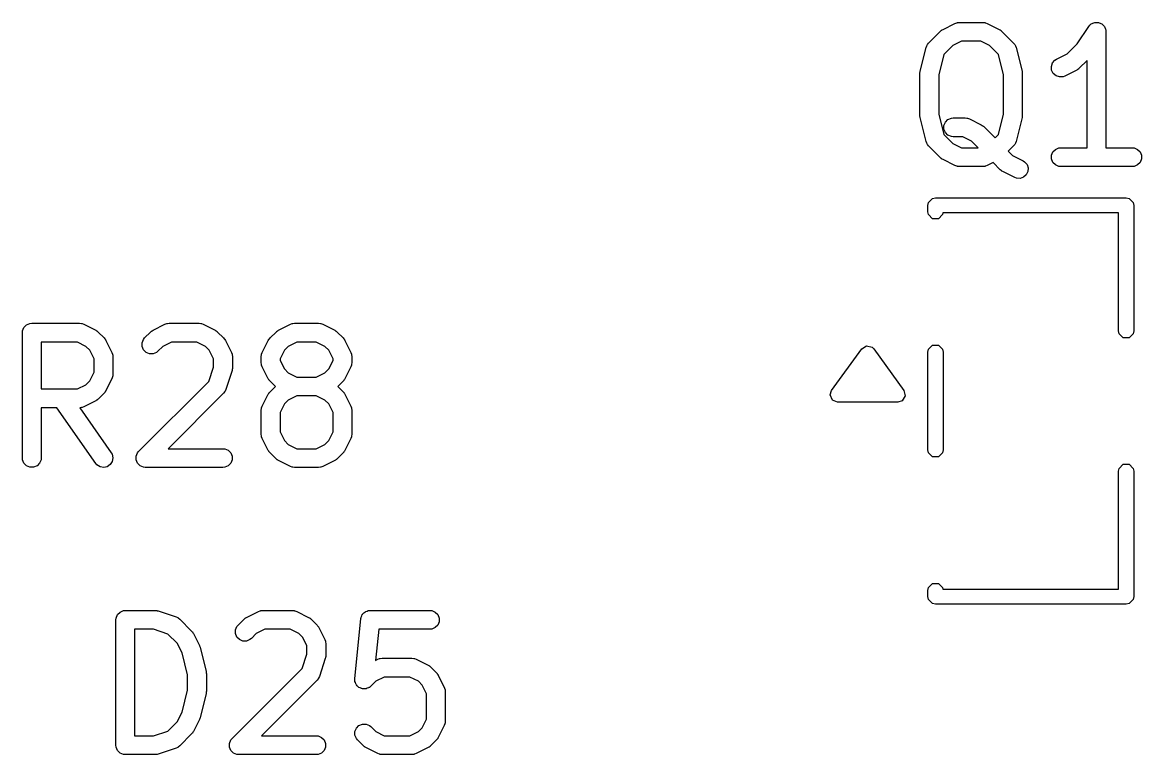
# Model space of a CAD drawing. Header units: millimetres. Extents: x 4 to 152, y 19 to 149.
# Drawn here: x 8.46 to 17.38, y 82.68 to 88.52 of the extents above; entities that cross this region are included whole.
import ezdxf

# ---------------------------------------------------------------- set-up
doc = ezdxf.new("R2010")
doc.units = ezdxf.units.MM
doc.layers.add('F.Silkscreen', color=41, linetype='CONTINUOUS', true_color=0xf2eda1)

msp = doc.modelspace()

# ---------------------------------------------------------------- linework, layer by layer
at = {"layer": 'F.Silkscreen', "linetype": 'CONTINUOUS'}
for p, q in [((15.799792, 88.464644), (15.89503, 88.512263)), ((15.89503, 88.512263), (15.908761, 88.517518)), ((15.908761, 88.517518), (15.91145, 88.51771)), ((15.91145, 88.51771), (15.913939, 88.51874)), ((15.913939, 88.51874), (15.928571, 88.520181)), ((15.928571, 88.520181), (16.119047, 88.520181)), ((16.119047, 88.520181), (16.133679, 88.51874)), ((16.133679, 88.51874), (16.136168, 88.517709)), ((16.136168, 88.517709), (16.138856, 88.517518)), ((16.138856, 88.517518), (16.152588, 88.512263)), ((16.152588, 88.512263), (16.247826, 88.464644)), ((16.982141, 88.507541), (16.98893, 88.510354)), ((16.98893, 88.510354), (16.995036, 88.514442)), ((16.995036, 88.514442), (17.002316, 88.515899)), ((17.002316, 88.515899), (17.009177, 88.51874)), ((17.009177, 88.51874), (17.016525, 88.51874)), ((17.016525, 88.51874), (17.02373, 88.520181)), ((17.02373, 88.520181), (17.031014, 88.51874)), ((17.031014, 88.51874), (17.038441, 88.51874)), ((17.038441, 88.51874), (17.045229, 88.515928)), ((17.045229, 88.515928), (17.052438, 88.514502)), ((17.052438, 88.514502), (17.058617, 88.510383)), ((17.058617, 88.510383), (17.065477, 88.507541)), ((15.685062, 88.355357), (15.7803, 88.450595)), ((15.7803, 88.450595), (15.78605, 88.455316)), ((15.78605, 88.455316), (15.787349, 88.456812)), ((15.787349, 88.456812), (15.789603, 88.458232)), ((15.789603, 88.458232), (15.791665, 88.459923)), ((15.791665, 88.459923), (15.793497, 88.460682)), ((15.793497, 88.460682), (15.799792, 88.464644)), ((16.247826, 88.464644), (16.254125, 88.46068)), ((16.254125, 88.46068), (16.255953, 88.459922)), ((16.255953, 88.459922), (16.258009, 88.458234)), ((16.258009, 88.458234), (16.260269, 88.456812)), ((16.260269, 88.456812), (16.261568, 88.455314)), ((16.261568, 88.455314), (16.267318, 88.450595)), ((16.267318, 88.450595), (16.362556, 88.355357)), ((16.870285, 88.350104), (16.961405, 88.486784)), ((16.961405, 88.486784), (16.961439, 88.486827)), ((16.961439, 88.486827), (16.961449, 88.486849)), ((16.961449, 88.486849), (16.9615, 88.486901)), ((16.9615, 88.486901), (16.970721, 88.498159)), ((16.970721, 88.498159), (16.97689, 88.502291)), ((16.97689, 88.502291), (16.982141, 88.507541)), ((17.065477, 88.507541), (17.07067, 88.502348)), ((17.07067, 88.502348), (17.076787, 88.49827)), ((17.076787, 88.49827), (17.08092, 88.492098)), ((17.08092, 88.492098), (17.086169, 88.486849)), ((17.086169, 88.486849), (17.08898, 88.480062)), ((17.08898, 88.480062), (17.09307, 88.473955)), ((17.09307, 88.473955), (17.094526, 88.466674)), ((17.094526, 88.466674), (17.097368, 88.459813)), ((17.097368, 88.459813), (17.098793, 88.445337)), ((17.098793, 88.445337), (17.098809, 88.44526)), ((17.098809, 88.44526), (17.098803, 88.445234)), ((17.098803, 88.445234), (17.098809, 88.445181)), ((17.098809, 88.445181), (17.098809, 87.520181)), ((15.665334, 88.320514), (15.670281, 88.33436)), ((15.670281, 88.33436), (15.673601, 88.338842)), ((15.673601, 88.338842), (15.675735, 88.343992)), ((15.675735, 88.343992), (15.685062, 88.355357)), ((15.87776, 88.335923), (15.805817, 88.263981)), ((15.946276, 88.370181), (15.87776, 88.335923)), ((16.101342, 88.370181), (15.946276, 88.370181)), ((16.169858, 88.335923), (16.101342, 88.370181)), ((16.2418, 88.263981), (16.169858, 88.335923)), ((16.362556, 88.355357), (16.371884, 88.343992)), ((16.371884, 88.343992), (16.374018, 88.338839)), ((16.374018, 88.338839), (16.377337, 88.33436)), ((16.377337, 88.33436), (16.382284, 88.320514)), ((16.788906, 88.268725), (16.870285, 88.350104)), ((15.617715, 88.130038), (15.665334, 88.320514)), ((15.805817, 88.263981), (15.765476, 88.102614)), ((16.282142, 88.102614), (16.2418, 88.263981)), ((16.382284, 88.320514), (16.429903, 88.130038)), ((16.704554, 88.226549), (16.788906, 88.268725)), ((16.663684, 88.168848), (16.672938, 88.196609)), ((16.665758, 88.139658), (16.663684, 88.168848)), ((16.672938, 88.196609), (16.692111, 88.218717)), ((16.692111, 88.218717), (16.704554, 88.226549)), ((16.886366, 88.154053), (16.880616, 88.149335)), ((16.948809, 88.216496), (16.886366, 88.154053)), ((16.948809, 87.520181), (16.948809, 88.216496)), ((15.615476, 88.111848), (15.615727, 88.114402)), ((15.615476, 87.778515), (15.615476, 88.111848)), ((15.615565, 88.115494), (15.616374, 88.120968)), ((15.615727, 88.114402), (15.615565, 88.115494)), ((15.616374, 88.120968), (15.616917, 88.12648)), ((15.616917, 88.12648), (15.617339, 88.127502)), ((15.617339, 88.127502), (15.617715, 88.130038)), ((15.765476, 88.102614), (15.765476, 87.787749)), ((16.282142, 87.787749), (16.282142, 88.102614)), ((16.429903, 88.130038), (16.430278, 88.127502)), ((16.430278, 88.127502), (16.430701, 88.12648)), ((16.430701, 88.12648), (16.431243, 88.120968)), ((16.431243, 88.120968), (16.432053, 88.115494)), ((16.432053, 88.115494), (16.43189, 88.114402)), ((16.43189, 88.114402), (16.432142, 88.111848)), ((16.432142, 88.111848), (16.432142, 87.778515)), ((16.678845, 88.113483), (16.665758, 88.139658)), ((16.700953, 88.09431), (16.678845, 88.113483)), ((16.728714, 88.085056), (16.700953, 88.09431)), ((16.757904, 88.08713), (16.728714, 88.085056)), ((16.771636, 88.092385), (16.757904, 88.08713)), ((16.866874, 88.140004), (16.771636, 88.092385)), ((16.873173, 88.143969), (16.866874, 88.140004)), ((16.875001, 88.144726), (16.873173, 88.143969)), ((16.877057, 88.146415), (16.875001, 88.144726)), ((16.879317, 88.147836), (16.877057, 88.146415)), ((16.880616, 88.149335), (16.879317, 88.147836)), ((15.615727, 87.775962), (15.615476, 87.778515)), ((15.615565, 87.774869), (15.615727, 87.775962)), ((15.616374, 87.769396), (15.615565, 87.774869)), ((15.616917, 87.763883), (15.616374, 87.769396)), ((15.617339, 87.762862), (15.616917, 87.763883)), ((15.617715, 87.760325), (15.617339, 87.762862)), ((15.665334, 87.569849), (15.617715, 87.760325)), ((15.765476, 87.787749), (15.805817, 87.626383)), ((15.807393, 87.697909), (15.818592, 87.724945)), ((15.818592, 87.724945), (15.839284, 87.745637)), ((15.839284, 87.745637), (15.86632, 87.756836)), ((15.86632, 87.756836), (15.880952, 87.758277)), ((15.880952, 87.758277), (15.97619, 87.758277)), ((15.97619, 87.758277), (15.990822, 87.756836)), ((15.990822, 87.756836), (15.993311, 87.755805)), ((15.993311, 87.755805), (15.995999, 87.755614)), ((15.995999, 87.755614), (16.009731, 87.750359)), ((16.009731, 87.750359), (16.104969, 87.70274)), ((16.2418, 87.626383), (16.282142, 87.787749)), ((16.429903, 87.760325), (16.382284, 87.569849)), ((16.430278, 87.762862), (16.429903, 87.760325)), ((16.430701, 87.763883), (16.430278, 87.762862)), ((16.431243, 87.769396), (16.430701, 87.763883)), ((16.432053, 87.774869), (16.431243, 87.769396)), ((16.432142, 87.778515), (16.43189, 87.775962)), ((16.43189, 87.775962), (16.432053, 87.774869)), ((15.805817, 87.626383), (15.87776, 87.554439)), ((15.807393, 87.668645), (15.807393, 87.697909)), ((15.818592, 87.641609), (15.807393, 87.668645)), ((15.839284, 87.620917), (15.818592, 87.641609)), ((15.86632, 87.609718), (15.839284, 87.620917)), ((16.104969, 87.70274), (16.111268, 87.698776)), ((16.111268, 87.698776), (16.113096, 87.698018)), ((16.113096, 87.698018), (16.115152, 87.69633)), ((16.115152, 87.69633), (16.117412, 87.694908)), ((16.117412, 87.694908), (16.118711, 87.69341)), ((16.118711, 87.69341), (16.124461, 87.688691)), ((16.124461, 87.688691), (16.214284, 87.598867)), ((16.214284, 87.598867), (16.2418, 87.626383)), ((15.670281, 87.556003), (15.665334, 87.569849)), ((15.6736, 87.551524), (15.670281, 87.556003)), ((15.675734, 87.546372), (15.6736, 87.551524)), ((15.685062, 87.535006), (15.675734, 87.546372)), ((15.7803, 87.439767), (15.685062, 87.535006)), ((15.880952, 87.608277), (15.86632, 87.609718)), ((15.87776, 87.554439), (15.946276, 87.520181)), ((15.958485, 87.608277), (15.880952, 87.608277)), ((16.027, 87.57402), (15.958485, 87.608277)), ((16.080839, 87.520181), (16.027, 87.57402)), ((16.362557, 87.535007), (16.32035, 87.492801)), ((16.371884, 87.546372), (16.362557, 87.535007)), ((16.374017, 87.551524), (16.371884, 87.546372)), ((16.377337, 87.556003), (16.374017, 87.551524)), ((16.382284, 87.569849), (16.377337, 87.556003)), ((15.78605, 87.435047), (15.7803, 87.439767)), ((15.946276, 87.520181), (16.080839, 87.520181)), ((16.32035, 87.492801), (16.35395, 87.459201)), ((16.35395, 87.459201), (16.438302, 87.417025)), ((16.664536, 87.459813), (16.675735, 87.486849)), ((16.664536, 87.430549), (16.664536, 87.459813)), ((16.675735, 87.486849), (16.696427, 87.507541)), ((16.696427, 87.507541), (16.723463, 87.51874)), ((16.723463, 87.51874), (16.738095, 87.520181)), ((16.738095, 87.520181), (16.948809, 87.520181)), ((17.098809, 87.520181), (17.309523, 87.520181)), ((17.309523, 87.520181), (17.324155, 87.51874)), ((17.324155, 87.51874), (17.351191, 87.507541)), ((17.351191, 87.507541), (17.371883, 87.486849)), ((17.371883, 87.486849), (17.383082, 87.459813)), ((17.383082, 87.459813), (17.383082, 87.430549)), ((15.787349, 87.43355), (15.78605, 87.435047)), ((15.789603, 87.432131), (15.787349, 87.43355)), ((15.791665, 87.430439), (15.789603, 87.432131)), ((15.793497, 87.429681), (15.791665, 87.430439)), ((15.799792, 87.425718), (15.793497, 87.429681)), ((15.89503, 87.378099), (15.799792, 87.425718)), ((15.908761, 87.372844), (15.89503, 87.378099)), ((15.91145, 87.372653), (15.908761, 87.372844)), ((15.913939, 87.371622), (15.91145, 87.372653)), ((15.928571, 87.370181), (15.913939, 87.371622)), ((16.119047, 87.370181), (15.928571, 87.370181)), ((16.133679, 87.371622), (16.119047, 87.370181)), ((16.136168, 87.372654), (16.133679, 87.371622)), ((16.138856, 87.372844), (16.136168, 87.372654)), ((16.152588, 87.378099), (16.138856, 87.372844)), ((16.199476, 87.401543), (16.152588, 87.378099)), ((16.25649, 87.344529), (16.199476, 87.401543)), ((16.438302, 87.417025), (16.450745, 87.409193)), ((16.450745, 87.409193), (16.469918, 87.387085)), ((16.469918, 87.387085), (16.479172, 87.359324)), ((16.479172, 87.359324), (16.477098, 87.330134)), ((16.675735, 87.403513), (16.664536, 87.430549)), ((16.696427, 87.382821), (16.675735, 87.403513)), ((16.723463, 87.371622), (16.696427, 87.382821)), ((16.738095, 87.370181), (16.723463, 87.371622)), ((17.309523, 87.370181), (16.738095, 87.370181)), ((17.324155, 87.371622), (17.309523, 87.370181)), ((17.351191, 87.382821), (17.324155, 87.371622)), ((17.371883, 87.403513), (17.351191, 87.382821)), ((17.383082, 87.430549), (17.371883, 87.403513)), ((16.26224, 87.339809), (16.25649, 87.344529)), ((16.263539, 87.338312), (16.26224, 87.339809)), ((16.265793, 87.336893), (16.263539, 87.338312)), ((16.267855, 87.335201), (16.265793, 87.336893)), ((16.269687, 87.334443), (16.267855, 87.335201)), ((16.275982, 87.33048), (16.269687, 87.334443)), ((16.37122, 87.282861), (16.275982, 87.33048)), ((16.384951, 87.277606), (16.37122, 87.282861)), ((16.414141, 87.275532), (16.384951, 87.277606)), ((16.441903, 87.284786), (16.414141, 87.275532)), ((16.46401, 87.303959), (16.441903, 87.284786)), ((16.477098, 87.330134), (16.46401, 87.303959)), ((15.68, 87.06), (15.684567, 87.082961)), ((15.684567, 87.082961), (15.717039, 87.115433)), ((15.717039, 87.115433), (15.74, 87.12)), ((15.74, 87.12), (17.26, 87.12)), ((17.26, 87.12), (17.282961, 87.115433)), ((17.282961, 87.115433), (17.315433, 87.082961)), ((17.315433, 87.082961), (17.32, 87.06)), ((15.68, 87.01), (15.68, 87.06)), ((15.684567, 86.987039), (15.68, 87.01)), ((15.798011, 87), (15.795433, 86.987039)), ((17.2, 87), (15.798011, 87)), ((17.2, 86.06), (17.2, 87)), ((17.32, 87.06), (17.32, 86.06)), ((15.717039, 86.954567), (15.684567, 86.987039)), ((15.762961, 86.954567), (15.717039, 86.954567)), ((15.795433, 86.987039), (15.762961, 86.954567)), ((8.473354, 86.086849), (8.494046, 86.107541)), ((8.494046, 86.107541), (8.521082, 86.11874)), ((8.521082, 86.11874), (8.535714, 86.120181)), ((8.535714, 86.120181), (8.916666, 86.120181)), ((8.916666, 86.120181), (8.931298, 86.11874)), ((8.931298, 86.11874), (8.933787, 86.117709)), ((8.933787, 86.117709), (8.936475, 86.117518)), ((8.936475, 86.117518), (8.950207, 86.112263)), ((8.950207, 86.112263), (9.045445, 86.064644)), ((9.502173, 86.064644), (9.597411, 86.112263)), ((9.597411, 86.112263), (9.611142, 86.117518)), ((9.611142, 86.117518), (9.613831, 86.11771)), ((9.613831, 86.11771), (9.61632, 86.11874)), ((9.61632, 86.11874), (9.630952, 86.120181)), ((9.630952, 86.120181), (9.869047, 86.120181)), ((9.869047, 86.120181), (9.883679, 86.11874)), ((9.883679, 86.11874), (9.886168, 86.117709)), ((9.886168, 86.117709), (9.888856, 86.117518)), ((9.888856, 86.117518), (9.902588, 86.112263)), ((9.902588, 86.112263), (9.997826, 86.064644)), ((10.502173, 86.064644), (10.597411, 86.112263)), ((10.597411, 86.112263), (10.611142, 86.117518)), ((10.611142, 86.117518), (10.613831, 86.11771)), ((10.613831, 86.11771), (10.61632, 86.11874)), ((10.61632, 86.11874), (10.630952, 86.120181)), ((10.630952, 86.120181), (10.821428, 86.120181)), ((10.821428, 86.120181), (10.83606, 86.11874)), ((10.83606, 86.11874), (10.838549, 86.117709)), ((10.838549, 86.117709), (10.841237, 86.117518)), ((10.841237, 86.117518), (10.854969, 86.112263)), ((10.854969, 86.112263), (10.950207, 86.064644)), ((8.460714, 86.045181), (8.462155, 86.059813)), ((8.460714, 85.045181), (8.460714, 86.045181)), ((8.462155, 86.059813), (8.473354, 86.086849)), ((9.045445, 86.064644), (9.051744, 86.06068)), ((9.051744, 86.06068), (9.053572, 86.059922)), ((9.053572, 86.059922), (9.055628, 86.058234)), ((9.055628, 86.058234), (9.057888, 86.056812)), ((9.057888, 86.056812), (9.059187, 86.055314)), ((9.059187, 86.055314), (9.064937, 86.050595)), ((9.064937, 86.050595), (9.112556, 86.002976)), ((9.435062, 86.002976), (9.482681, 86.050595)), ((9.482681, 86.050595), (9.48843, 86.055314)), ((9.48843, 86.055314), (9.48973, 86.056812)), ((9.48973, 86.056812), (9.491989, 86.058234)), ((9.491989, 86.058234), (9.494046, 86.059922)), ((9.494046, 86.059922), (9.495873, 86.06068)), ((9.495873, 86.06068), (9.502173, 86.064644)), ((9.997826, 86.064644), (10.004125, 86.06068)), ((10.004125, 86.06068), (10.005953, 86.059922)), ((10.005953, 86.059922), (10.008009, 86.058234)), ((10.008009, 86.058234), (10.010269, 86.056812)), ((10.010269, 86.056812), (10.011568, 86.055314)), ((10.011568, 86.055314), (10.017318, 86.050595)), ((10.017318, 86.050595), (10.064937, 86.002976)), ((10.435062, 86.002976), (10.482681, 86.050595)), ((10.482681, 86.050595), (10.48843, 86.055314)), ((10.48843, 86.055314), (10.48973, 86.056812)), ((10.48973, 86.056812), (10.491989, 86.058234)), ((10.491989, 86.058234), (10.494046, 86.059922)), ((10.494046, 86.059922), (10.495873, 86.06068)), ((10.495873, 86.06068), (10.502173, 86.064644)), ((10.950207, 86.064644), (10.956506, 86.06068)), ((10.956506, 86.06068), (10.958334, 86.059922)), ((10.958334, 86.059922), (10.96039, 86.058234)), ((10.96039, 86.058234), (10.96265, 86.056812)), ((10.96265, 86.056812), (10.963949, 86.055314)), ((10.963949, 86.055314), (10.969699, 86.050595)), ((10.969699, 86.050595), (11.017318, 86.002976)), ((17.204567, 86.037039), (17.2, 86.06)), ((17.237039, 86.004567), (17.204567, 86.037039)), ((17.315433, 86.037039), (17.282961, 86.004567)), ((17.32, 86.06), (17.315433, 86.037039)), ((8.898961, 85.970181), (8.610714, 85.970181)), ((8.610714, 85.970181), (8.610714, 85.596372)), ((8.967477, 85.935923), (8.898961, 85.970181)), ((8.997884, 85.905516), (8.967477, 85.935923)), ((9.112556, 86.002976), (9.117274, 85.997227)), ((9.117274, 85.997227), (9.118773, 85.995927)), ((9.118773, 85.995927), (9.120194, 85.993668)), ((9.120194, 85.993668), (9.121883, 85.991611)), ((9.121883, 85.991611), (9.12264, 85.989784)), ((9.12264, 85.989784), (9.126605, 85.983484)), ((9.126605, 85.983484), (9.174224, 85.888246)), ((9.414536, 85.964574), (9.425735, 85.991611)), ((9.414536, 85.935312), (9.414536, 85.964574)), ((9.425735, 85.908275), (9.414536, 85.935312)), ((9.425735, 85.991611), (9.435062, 86.002976)), ((9.580141, 85.935923), (9.541128, 85.89691)), ((9.648657, 85.970181), (9.580141, 85.935923)), ((9.851342, 85.970181), (9.648657, 85.970181)), ((9.919858, 85.935923), (9.851342, 85.970181)), ((9.950265, 85.905516), (9.919858, 85.935923)), ((10.064937, 86.002976), (10.069655, 85.997227)), ((10.069655, 85.997227), (10.071154, 85.995927)), ((10.071154, 85.995927), (10.072575, 85.993668)), ((10.072575, 85.993668), (10.074264, 85.991611)), ((10.074264, 85.991611), (10.075021, 85.989784)), ((10.075021, 85.989784), (10.078986, 85.983484)), ((10.078986, 85.983484), (10.126605, 85.888246)), ((10.373394, 85.888246), (10.421013, 85.983484)), ((10.421013, 85.983484), (10.424977, 85.989784)), ((10.424977, 85.989784), (10.425735, 85.991611)), ((10.425735, 85.991611), (10.427423, 85.993668)), ((10.427423, 85.993668), (10.428845, 85.995927)), ((10.428845, 85.995927), (10.430343, 85.997227)), ((10.430343, 85.997227), (10.435062, 86.002976)), ((10.580141, 85.935923), (10.549734, 85.905516)), ((10.648657, 85.970181), (10.580141, 85.935923)), ((10.803723, 85.970181), (10.648657, 85.970181)), ((10.872239, 85.935923), (10.803723, 85.970181)), ((10.902646, 85.905516), (10.872239, 85.935923)), ((11.017318, 86.002976), (11.022036, 85.997227)), ((11.022036, 85.997227), (11.023535, 85.995927)), ((11.023535, 85.995927), (11.024956, 85.993668)), ((11.024956, 85.993668), (11.026645, 85.991611)), ((11.026645, 85.991611), (11.027402, 85.989784)), ((11.027402, 85.989784), (11.031367, 85.983484)), ((11.031367, 85.983484), (11.078986, 85.888246)), ((15.151476, 85.91529), (15.190642, 85.939266)), ((15.190642, 85.939266), (15.23529, 85.928524)), ((15.23529, 85.928524), (15.248524, 85.91529)), ((15.684567, 85.912961), (15.717039, 85.945433)), ((15.717039, 85.945433), (15.762961, 85.945433)), ((15.762961, 85.945433), (15.795433, 85.912961)), ((17.282961, 86.004567), (17.237039, 86.004567)), ((9.032142, 85.837), (8.997884, 85.905516)), ((9.032142, 85.729553), (9.032142, 85.837)), ((9.174224, 85.888246), (9.179479, 85.874515)), ((9.179479, 85.874515), (9.17967, 85.871826)), ((9.17967, 85.871826), (9.180701, 85.869337)), ((9.180701, 85.869337), (9.182142, 85.854705)), ((9.182142, 85.854705), (9.182142, 85.711848)), ((9.446427, 85.887583), (9.425735, 85.908275)), ((9.473464, 85.876384), (9.446427, 85.887583)), ((9.502726, 85.876384), (9.473464, 85.876384)), ((9.529763, 85.887583), (9.502726, 85.876384)), ((9.541128, 85.89691), (9.529763, 85.887583)), ((9.984523, 85.837), (9.950265, 85.905516)), ((9.984523, 85.771637), (9.984523, 85.837)), ((10.126605, 85.888246), (10.13186, 85.874515)), ((10.13186, 85.874515), (10.132051, 85.871826)), ((10.132051, 85.871826), (10.133082, 85.869337)), ((10.133082, 85.869337), (10.134523, 85.854705)), ((10.134523, 85.854705), (10.134523, 85.759467)), ((10.365476, 85.854705), (10.366917, 85.869337)), ((10.365476, 85.807086), (10.365476, 85.854705)), ((10.366917, 85.869337), (10.367948, 85.871827)), ((10.367948, 85.871827), (10.368139, 85.874514)), ((10.368139, 85.874514), (10.373394, 85.888246)), ((10.549734, 85.905516), (10.515476, 85.837)), ((10.515476, 85.837), (10.515476, 85.824791)), ((10.936904, 85.837), (10.902646, 85.905516)), ((10.936904, 85.824791), (10.936904, 85.837)), ((11.078986, 85.888246), (11.084241, 85.874515)), ((11.084241, 85.874515), (11.084432, 85.871826)), ((11.084432, 85.871826), (11.085463, 85.869337)), ((11.085463, 85.869337), (11.086904, 85.854705)), ((11.086904, 85.854705), (11.086904, 85.807086)), ((14.911476, 85.58529), (15.151476, 85.91529)), ((15.248524, 85.91529), (15.488524, 85.58529)), ((15.68, 85.89), (15.684567, 85.912961)), ((15.68, 85.11), (15.68, 85.89)), ((15.795433, 85.912961), (15.8, 85.89)), ((15.8, 85.89), (15.8, 85.11)), ((9.946351, 85.657124), (9.984523, 85.771637)), ((10.133082, 85.744835), (10.132323, 85.743005)), ((10.133343, 85.747489), (10.133082, 85.744835)), ((10.133934, 85.750086), (10.133343, 85.747489)), ((10.134523, 85.759467), (10.133793, 85.752061)), ((10.133793, 85.752061), (10.133934, 85.750086)), ((10.366917, 85.792454), (10.365476, 85.807086)), ((10.367948, 85.789965), (10.366917, 85.792454)), ((10.368139, 85.787277), (10.367948, 85.789965)), ((10.373394, 85.773545), (10.368139, 85.787277)), ((10.421013, 85.678307), (10.373394, 85.773545)), ((10.515476, 85.824791), (10.549734, 85.756275)), ((10.549734, 85.756275), (10.580141, 85.725868)), ((10.872239, 85.725868), (10.902646, 85.756275)), ((10.902646, 85.756275), (10.936904, 85.824791)), ((11.078986, 85.773545), (11.031367, 85.678307)), ((11.084241, 85.787276), (11.078986, 85.773545)), ((11.084432, 85.789966), (11.084241, 85.787276)), ((11.085463, 85.792454), (11.084432, 85.789966)), ((11.086904, 85.807086), (11.085463, 85.792454)), ((8.967477, 85.63063), (8.997884, 85.661037)), ((8.997884, 85.661037), (9.032142, 85.729553)), ((9.174224, 85.678307), (9.126605, 85.583069)), ((9.179479, 85.692038), (9.174224, 85.678307)), ((9.17967, 85.694728), (9.179479, 85.692038)), ((9.180701, 85.697216), (9.17967, 85.694728)), ((9.182142, 85.711848), (9.180701, 85.697216)), ((9.387443, 85.098214), (9.946351, 85.657124)), ((10.130674, 85.735749), (10.083055, 85.592893)), ((10.132323, 85.743005), (10.130674, 85.735749)), ((10.424977, 85.672008), (10.421013, 85.678307)), ((10.425735, 85.67018), (10.424977, 85.672008)), ((10.427423, 85.668124), (10.425735, 85.67018)), ((10.428845, 85.665864), (10.427423, 85.668124)), ((10.430343, 85.664565), (10.428845, 85.665864)), ((10.435062, 85.658815), (10.430343, 85.664565)), ((10.477267, 85.61661), (10.435062, 85.658815)), ((10.580141, 85.725868), (10.648657, 85.69161)), ((10.648657, 85.69161), (10.803723, 85.69161)), ((10.803723, 85.69161), (10.872239, 85.725868)), ((11.017318, 85.658815), (10.975113, 85.61661)), ((11.022036, 85.664565), (11.017318, 85.658815)), ((11.023535, 85.665864), (11.022036, 85.664565)), ((11.024956, 85.668124), (11.023535, 85.665864)), ((11.026645, 85.67018), (11.024956, 85.668124)), ((11.027402, 85.672008), (11.026645, 85.67018)), ((11.031367, 85.678307), (11.027402, 85.672008)), ((8.610714, 85.596372), (8.898961, 85.596372)), ((8.898961, 85.596372), (8.967477, 85.63063)), ((9.117274, 85.569327), (9.112556, 85.563577)), ((9.118773, 85.570626), (9.117274, 85.569327)), ((9.120194, 85.572886), (9.118773, 85.570626)), ((9.121883, 85.574942), (9.120194, 85.572886)), ((9.12264, 85.57677), (9.121883, 85.574942)), ((9.126605, 85.583069), (9.12264, 85.57677)), ((10.074265, 85.574942), (10.064937, 85.563577)), ((10.075296, 85.577433), (10.074265, 85.574942)), ((10.077061, 85.579467), (10.075296, 85.577433)), ((10.083055, 85.592893), (10.077061, 85.579467)), ((10.427423, 85.565097), (10.428845, 85.567356)), ((10.428845, 85.567356), (10.430343, 85.568656)), ((10.430343, 85.568656), (10.435062, 85.574405)), ((10.435062, 85.574405), (10.477267, 85.61661)), ((10.975113, 85.61661), (11.017318, 85.574405)), ((11.017318, 85.574405), (11.022036, 85.568656)), ((11.022036, 85.568656), (11.023535, 85.567356)), ((11.023535, 85.567356), (11.024956, 85.565097)), ((14.9, 85.55), (14.911476, 85.58529)), ((15.488524, 85.58529), (15.499266, 85.540642)), ((9.045445, 85.501909), (8.950207, 85.45429)), ((9.051744, 85.505874), (9.045445, 85.501909)), ((9.053572, 85.506631), (9.051744, 85.505874)), ((9.055628, 85.50832), (9.053572, 85.506631)), ((9.057888, 85.509741), (9.055628, 85.50832)), ((9.059187, 85.51124), (9.057888, 85.509741)), ((9.064937, 85.515958), (9.059187, 85.51124)), ((9.112556, 85.563577), (9.064937, 85.515958)), ((10.064937, 85.563577), (9.621542, 85.120181)), ((10.373394, 85.459675), (10.421013, 85.554913)), ((10.421013, 85.554913), (10.424977, 85.561213)), ((10.424977, 85.561213), (10.425735, 85.56304)), ((10.425735, 85.56304), (10.427423, 85.565097)), ((10.549734, 85.476945), (10.515476, 85.408429)), ((10.580141, 85.507352), (10.549734, 85.476945)), ((10.648657, 85.54161), (10.580141, 85.507352)), ((10.803723, 85.54161), (10.648657, 85.54161)), ((10.872239, 85.507352), (10.803723, 85.54161)), ((10.902646, 85.476945), (10.872239, 85.507352)), ((10.936904, 85.408429), (10.902646, 85.476945)), ((11.024956, 85.565097), (11.026645, 85.56304)), ((11.026645, 85.56304), (11.027402, 85.561213)), ((11.027402, 85.561213), (11.031367, 85.554913)), ((11.031367, 85.554913), (11.078986, 85.459675)), ((14.917574, 85.507574), (14.9, 85.55)), ((14.96, 85.49), (14.917574, 85.507574)), ((15.44, 85.49), (14.96, 85.49)), ((15.47529, 85.501476), (15.44, 85.49)), ((15.499266, 85.540642), (15.47529, 85.501476)), ((8.73476, 85.446372), (8.610714, 85.446372)), ((8.610714, 85.446372), (8.610714, 85.045181)), ((9.0457, 85.002171), (8.73476, 85.446372)), ((8.931298, 85.447813), (8.917781, 85.446482)), ((8.917781, 85.446482), (9.168585, 85.08819)), ((8.933787, 85.448845), (8.931298, 85.447813)), ((8.936475, 85.449035), (8.933787, 85.448845)), ((8.950207, 85.45429), (8.936475, 85.449035)), ((10.365476, 85.426134), (10.366917, 85.440766)), ((10.365476, 85.235658), (10.365476, 85.426134)), ((10.366917, 85.440766), (10.367948, 85.443256)), ((10.367948, 85.443256), (10.368139, 85.445943)), ((10.368139, 85.445943), (10.373394, 85.459675)), ((10.515476, 85.408429), (10.515476, 85.253363)), ((10.936904, 85.253363), (10.936904, 85.408429)), ((11.078986, 85.459675), (11.084241, 85.445944)), ((11.084241, 85.445944), (11.084432, 85.443255)), ((11.084432, 85.443255), (11.085463, 85.440766)), ((11.085463, 85.440766), (11.086904, 85.426134)), ((11.086904, 85.426134), (11.086904, 85.235658)), ((10.366917, 85.221026), (10.365476, 85.235658)), ((10.367948, 85.218537), (10.366917, 85.221026)), ((10.368139, 85.215849), (10.367948, 85.218537)), ((10.373394, 85.202117), (10.368139, 85.215849)), ((10.515476, 85.253363), (10.549734, 85.184847)), ((10.902645, 85.184847), (10.936904, 85.253363)), ((11.084241, 85.215848), (11.078986, 85.202117)), ((11.084432, 85.218538), (11.084241, 85.215848)), ((11.085463, 85.221026), (11.084432, 85.218538)), ((11.086904, 85.235658), (11.085463, 85.221026)), ((9.621542, 85.120181), (10.059523, 85.120181)), ((10.059523, 85.120181), (10.074155, 85.11874)), ((10.421013, 85.106879), (10.373394, 85.202117)), ((10.549734, 85.184847), (10.580141, 85.154439)), ((10.580141, 85.154439), (10.648657, 85.120181)), ((10.648657, 85.120181), (10.803723, 85.120181)), ((10.803723, 85.120181), (10.872238, 85.154439)), ((10.872238, 85.154439), (10.902645, 85.184847)), ((11.078986, 85.202117), (11.031367, 85.106879)), ((8.462155, 85.030549), (8.460714, 85.045181)), ((8.473354, 85.003513), (8.462155, 85.030549)), ((8.609273, 85.030549), (8.598074, 85.003513)), ((8.610714, 85.045181), (8.609273, 85.030549)), ((9.168585, 85.08819), (9.175795, 85.075377)), ((9.175795, 85.075377), (9.182124, 85.046806)), ((9.182124, 85.046806), (9.177039, 85.017988)), ((9.366917, 85.059813), (9.378116, 85.086849)), ((9.366917, 85.030549), (9.366917, 85.059813)), ((9.378116, 85.003513), (9.366917, 85.030549)), ((9.378116, 85.086849), (9.387443, 85.098214)), ((10.074155, 85.11874), (10.101191, 85.107541)), ((10.101191, 85.107541), (10.121883, 85.086849)), ((10.121883, 85.086849), (10.133082, 85.059813)), ((10.133082, 85.030549), (10.121883, 85.003513)), ((10.133082, 85.059813), (10.133082, 85.030549)), ((10.424976, 85.100583), (10.421013, 85.106879)), ((10.425734, 85.098753), (10.424976, 85.100583)), ((10.427423, 85.096695), (10.425734, 85.098753)), ((10.428845, 85.094436), (10.427423, 85.096695)), ((10.430343, 85.093137), (10.428845, 85.094436)), ((10.435061, 85.087388), (10.430343, 85.093137)), ((10.48268, 85.039768), (10.435061, 85.087388)), ((10.488429, 85.03505), (10.48268, 85.039768)), ((10.48973, 85.03355), (10.488429, 85.03505)), ((10.491989, 85.032128), (10.48973, 85.03355)), ((10.494046, 85.03044), (10.491989, 85.032128)), ((10.495873, 85.029683), (10.494046, 85.03044)), ((10.958334, 85.03044), (10.956506, 85.029683)), ((10.96039, 85.032128), (10.958334, 85.03044)), ((10.96265, 85.03355), (10.96039, 85.032128)), ((10.96395, 85.03505), (10.96265, 85.03355)), ((10.9697, 85.039768), (10.96395, 85.03505)), ((11.017318, 85.087387), (10.9697, 85.039768)), ((11.022036, 85.093137), (11.017318, 85.087387)), ((11.023535, 85.094436), (11.022036, 85.093137)), ((11.024956, 85.096695), (11.023535, 85.094436)), ((11.026646, 85.098753), (11.024956, 85.096695)), ((11.027403, 85.100583), (11.026646, 85.098753)), ((11.031367, 85.106879), (11.027403, 85.100583)), ((15.684567, 85.087039), (15.68, 85.11)), ((15.717039, 85.054567), (15.684567, 85.087039)), ((15.762961, 85.054567), (15.717039, 85.054567)), ((15.795433, 85.087039), (15.762961, 85.054567)), ((15.8, 85.11), (15.795433, 85.087039)), ((8.494046, 84.982821), (8.473354, 85.003513)), ((8.521082, 84.971622), (8.494046, 84.982821)), ((8.550346, 84.971622), (8.521082, 84.971622)), ((8.577382, 84.982821), (8.550346, 84.971622)), ((8.598074, 85.003513), (8.577382, 84.982821)), ((9.055271, 84.991011), (9.0457, 85.002171)), ((9.07995, 84.975284), (9.055271, 84.991011)), ((9.108767, 84.970198), (9.07995, 84.975284)), ((9.137338, 84.976528), (9.108767, 84.970198)), ((9.161312, 84.99331), (9.137338, 84.976528)), ((9.177039, 85.017988), (9.161312, 84.99331)), ((9.398808, 84.982821), (9.378116, 85.003513)), ((9.425844, 84.971622), (9.398808, 84.982821)), ((9.440476, 84.970181), (9.425844, 84.971622)), ((10.059523, 84.970181), (9.440476, 84.970181)), ((10.074155, 84.971622), (10.059523, 84.970181)), ((10.101191, 84.982821), (10.074155, 84.971622)), ((10.121883, 85.003513), (10.101191, 84.982821)), ((10.502173, 85.025718), (10.495873, 85.029683)), ((10.597411, 84.978099), (10.502173, 85.025718)), ((10.611142, 84.972844), (10.597411, 84.978099)), ((10.613831, 84.972653), (10.611142, 84.972844)), ((10.61632, 84.971622), (10.613831, 84.972653)), ((10.630952, 84.970181), (10.61632, 84.971622)), ((10.821428, 84.970181), (10.630952, 84.970181)), ((10.83606, 84.971622), (10.821428, 84.970181)), ((10.838549, 84.972654), (10.83606, 84.971622)), ((10.841237, 84.972844), (10.838549, 84.972654)), ((10.854969, 84.978099), (10.841237, 84.972844)), ((10.950207, 85.025718), (10.854969, 84.978099)), ((10.956506, 85.029683), (10.950207, 85.025718)), ((17.2, 84.94), (17.204567, 84.962961)), ((17.204567, 84.962961), (17.237039, 84.995433)), ((17.237039, 84.995433), (17.282961, 84.995433)), ((17.282961, 84.995433), (17.315433, 84.962961)), ((17.315433, 84.962961), (17.32, 84.94)), ((17.2, 84), (17.2, 84.94)), ((17.32, 84.94), (17.32, 83.94)), ((15.68, 83.99), (15.684567, 84.012961)), ((15.68, 83.94), (15.68, 83.99)), ((15.684567, 84.012961), (15.717039, 84.045433)), ((15.717039, 84.045433), (15.762961, 84.045433)), ((15.762961, 84.045433), (15.795433, 84.012961)), ((15.795433, 84.012961), (15.798011, 84)), ((15.798011, 84), (17.2, 84)), ((15.684567, 83.917039), (15.68, 83.94)), ((15.717039, 83.884567), (15.684567, 83.917039)), ((15.74, 83.88), (15.717039, 83.884567)), ((17.26, 83.88), (15.74, 83.88)), ((17.282961, 83.884567), (17.26, 83.88)), ((17.315433, 83.917039), (17.282961, 83.884567)), ((17.32, 83.94), (17.315433, 83.917039)), ((9.207155, 83.769813), (9.218354, 83.796849)), ((9.218354, 83.796849), (9.239046, 83.817541)), ((9.239046, 83.817541), (9.266082, 83.82874)), ((9.266082, 83.82874), (9.280714, 83.830181)), ((9.280714, 83.830181), (9.518809, 83.830181)), ((9.518809, 83.830181), (9.526214, 83.829452)), ((9.526214, 83.829452), (9.528189, 83.829592)), ((9.528189, 83.829592), (9.530786, 83.829002)), ((9.530786, 83.829002), (9.533441, 83.82874)), ((9.533441, 83.82874), (9.535272, 83.827982)), ((9.535272, 83.827982), (9.542526, 83.826332)), ((9.542526, 83.826332), (9.685383, 83.778713)), ((10.247173, 83.774644), (10.342411, 83.822263)), ((10.342411, 83.822263), (10.356142, 83.827518)), ((10.356142, 83.827518), (10.358831, 83.82771)), ((10.358831, 83.82771), (10.36132, 83.82874)), ((10.36132, 83.82874), (10.375952, 83.830181)), ((10.375952, 83.830181), (10.614047, 83.830181)), ((10.614047, 83.830181), (10.628679, 83.82874)), ((10.628679, 83.82874), (10.631168, 83.827709)), ((10.631168, 83.827709), (10.633856, 83.827518)), ((10.633856, 83.827518), (10.647588, 83.822263)), ((10.647588, 83.822263), (10.742826, 83.774644)), ((11.161357, 83.77706), (11.166539, 83.78672)), ((11.166539, 83.78672), (11.170735, 83.796849)), ((11.170735, 83.796849), (11.173406, 83.799521)), ((11.173406, 83.799521), (11.175191, 83.802847)), ((11.175191, 83.802847), (11.183673, 83.809788)), ((11.183673, 83.809788), (11.191427, 83.817541)), ((11.191427, 83.817541), (11.194915, 83.818987)), ((11.194915, 83.818987), (11.197839, 83.821378)), ((11.197839, 83.821378), (11.208336, 83.824546)), ((11.208336, 83.824546), (11.218463, 83.82874)), ((11.218463, 83.82874), (11.224068, 83.829293)), ((11.224068, 83.829293), (11.225855, 83.829831)), ((11.225855, 83.829831), (11.227683, 83.829649)), ((11.227683, 83.829649), (11.233095, 83.830181)), ((11.233095, 83.830181), (11.709285, 83.830181)), ((11.709285, 83.830181), (11.723917, 83.82874)), ((11.723917, 83.82874), (11.750953, 83.817541)), ((11.750953, 83.817541), (11.771645, 83.796849)), ((11.771645, 83.796849), (11.782844, 83.769813)), ((9.205714, 83.755181), (9.207155, 83.769813)), ((9.205714, 82.755181), (9.205714, 83.755181)), ((9.685383, 83.778713), (9.698808, 83.772719)), ((9.698808, 83.772719), (9.700843, 83.770954)), ((9.700843, 83.770954), (9.703334, 83.769922)), ((9.703334, 83.769922), (9.714699, 83.760595)), ((9.714699, 83.760595), (9.809937, 83.665357)), ((10.159536, 83.674574), (10.170735, 83.701611)), ((10.170735, 83.701611), (10.180062, 83.712976)), ((10.180062, 83.712976), (10.227681, 83.760595)), ((10.227681, 83.760595), (10.23343, 83.765314)), ((10.23343, 83.765314), (10.23473, 83.766812)), ((10.23473, 83.766812), (10.236989, 83.768234)), ((10.236989, 83.768234), (10.239046, 83.769922)), ((10.239046, 83.769922), (10.240873, 83.77068)), ((10.240873, 83.77068), (10.247173, 83.774644)), ((10.742826, 83.774644), (10.749125, 83.77068)), ((10.749125, 83.77068), (10.750953, 83.769922)), ((10.750953, 83.769922), (10.753009, 83.768234)), ((10.753009, 83.768234), (10.755269, 83.766812)), ((10.755269, 83.766812), (10.756568, 83.765314)), ((10.756568, 83.765314), (10.762318, 83.760595)), ((10.762318, 83.760595), (10.809937, 83.712976)), ((10.809937, 83.712976), (10.814655, 83.707227)), ((10.814655, 83.707227), (10.816154, 83.705927)), ((10.816154, 83.705927), (10.817575, 83.703668)), ((10.817575, 83.703668), (10.819264, 83.701611)), ((10.819264, 83.701611), (10.820021, 83.699784)), ((10.820021, 83.699784), (10.823986, 83.693484)), ((10.823986, 83.693484), (10.871605, 83.598246)), ((11.110848, 83.286454), (11.158467, 83.762644)), ((11.158467, 83.762644), (11.159536, 83.767977)), ((11.159536, 83.769813), (11.160249, 83.771536)), ((11.159536, 83.767977), (11.159536, 83.769813)), ((11.160249, 83.771536), (11.161357, 83.77706)), ((11.750953, 83.692821), (11.723917, 83.681622)), ((11.771645, 83.713513), (11.750953, 83.692821)), ((11.782844, 83.740549), (11.771645, 83.713513)), ((11.782844, 83.769813), (11.782844, 83.740549)), ((9.506639, 83.680181), (9.355714, 83.680181)), ((9.355714, 83.680181), (9.355714, 82.830181)), ((9.621152, 83.64201), (9.506639, 83.680181)), ((9.695265, 83.567897), (9.621152, 83.64201)), ((9.809937, 83.665357), (9.814657, 83.659607)), ((9.814657, 83.659607), (9.816154, 83.658308)), ((9.816154, 83.658308), (9.817573, 83.656054)), ((9.817573, 83.656054), (9.819265, 83.653992)), ((9.819265, 83.653992), (9.820023, 83.65216)), ((9.820023, 83.65216), (9.823986, 83.645865)), ((9.823986, 83.645865), (9.871605, 83.550627)), ((10.159536, 83.645312), (10.159536, 83.674574)), ((10.170735, 83.618275), (10.159536, 83.645312)), ((10.191427, 83.597583), (10.170735, 83.618275)), ((10.286128, 83.60691), (10.274763, 83.597583)), ((10.325141, 83.645923), (10.286128, 83.60691)), ((10.393657, 83.680181), (10.325141, 83.645923)), ((10.596342, 83.680181), (10.393657, 83.680181)), ((10.664858, 83.645923), (10.596342, 83.680181)), ((10.695265, 83.615516), (10.664858, 83.645923)), ((10.729523, 83.547), (10.695265, 83.615516)), ((11.300969, 83.680181), (11.27615, 83.431991)), ((11.709285, 83.680181), (11.300969, 83.680181)), ((11.723917, 83.681622), (11.709285, 83.680181)), ((9.733758, 83.49091), (9.695265, 83.567897)), ((9.871605, 83.550627), (9.872014, 83.549558)), ((9.872014, 83.549558), (9.872337, 83.549122)), ((9.872337, 83.549122), (9.874529, 83.542986)), ((9.874529, 83.542986), (9.87686, 83.536896)), ((9.87686, 83.536896), (9.876898, 83.536356)), ((9.876898, 83.536356), (9.877284, 83.535276)), ((9.877284, 83.535276), (9.924903, 83.3448)), ((10.218464, 83.586384), (10.191427, 83.597583)), ((10.247726, 83.586384), (10.218464, 83.586384)), ((10.274763, 83.597583), (10.247726, 83.586384)), ((10.729523, 83.481637), (10.729523, 83.547)), ((10.871605, 83.598246), (10.87686, 83.584515)), ((10.87686, 83.584515), (10.877051, 83.581826)), ((10.877051, 83.581826), (10.878082, 83.579337)), ((10.878082, 83.579337), (10.879523, 83.564705)), ((10.879523, 83.564705), (10.879523, 83.469467)), ((9.777142, 83.317376), (9.733758, 83.49091)), ((10.691351, 83.367124), (10.729523, 83.481637)), ((10.875674, 83.445749), (10.828055, 83.302893)), ((10.877323, 83.453005), (10.875674, 83.445749)), ((10.878082, 83.454835), (10.877323, 83.453005)), ((10.878343, 83.457489), (10.878082, 83.454835)), ((10.878934, 83.460086), (10.878343, 83.457489)), ((10.879523, 83.469467), (10.878793, 83.462061)), ((10.878793, 83.462061), (10.878934, 83.460086)), ((11.27615, 83.431991), (11.294792, 83.441311)), ((11.294792, 83.441311), (11.308523, 83.446566)), ((11.308523, 83.446566), (11.311212, 83.446758)), ((11.311212, 83.446758), (11.313701, 83.447788)), ((11.313701, 83.447788), (11.328333, 83.449229)), ((11.328333, 83.449229), (11.566428, 83.449229)), ((11.566428, 83.449229), (11.58106, 83.447788)), ((11.58106, 83.447788), (11.583549, 83.446757)), ((11.583549, 83.446757), (11.586237, 83.446566)), ((11.586237, 83.446566), (11.599969, 83.441311)), ((11.599969, 83.441311), (11.695207, 83.393692)), ((9.924903, 83.3448), (9.925278, 83.342264)), ((9.925278, 83.342264), (9.925701, 83.341242)), ((9.925701, 83.341242), (9.926243, 83.33573)), ((9.926243, 83.33573), (9.927053, 83.330256)), ((10.132443, 82.808214), (10.691351, 83.367124)), ((11.695207, 83.393692), (11.701506, 83.389728)), ((11.701506, 83.389728), (11.703334, 83.38897)), ((11.703334, 83.38897), (11.70539, 83.387282)), ((11.70539, 83.387282), (11.70765, 83.38586)), ((11.70765, 83.38586), (11.708949, 83.384362)), ((11.708949, 83.384362), (11.714699, 83.379643)), ((11.714699, 83.379643), (11.762318, 83.332024)), ((9.777142, 83.192987), (9.777142, 83.317376)), ((9.927053, 83.330256), (9.92689, 83.329164)), ((9.92689, 83.329164), (9.927142, 83.32661)), ((9.927142, 83.32661), (9.927142, 83.183753)), ((10.809937, 83.273577), (10.366542, 82.830181)), ((10.819265, 83.284942), (10.809937, 83.273577)), ((10.820296, 83.287433), (10.819265, 83.284942)), ((10.822061, 83.289467), (10.820296, 83.287433)), ((10.828055, 83.302893), (10.822061, 83.289467)), ((11.110826, 83.271751), (11.110848, 83.286454)), ((11.111917, 83.268136), (11.110826, 83.271751)), ((11.111917, 83.26436), (11.111917, 83.268136)), ((11.116111, 83.254235), (11.111917, 83.26436)), ((11.119279, 83.243735), (11.116111, 83.254235)), ((11.277522, 83.264971), (11.238509, 83.225958)), ((11.346038, 83.299229), (11.277522, 83.264971)), ((11.548723, 83.299229), (11.346038, 83.299229)), ((11.617239, 83.264971), (11.548723, 83.299229)), ((11.647646, 83.234564), (11.617239, 83.264971)), ((11.762318, 83.332024), (11.767036, 83.326275)), ((11.767036, 83.326275), (11.768535, 83.324975)), ((11.768535, 83.324975), (11.769956, 83.322716)), ((11.769956, 83.322716), (11.771645, 83.320659)), ((11.771645, 83.320659), (11.772402, 83.318832)), ((11.772402, 83.318832), (11.776367, 83.312532)), ((11.776367, 83.312532), (11.823986, 83.217294)), ((9.733758, 83.019453), (9.777142, 83.192987)), ((9.924903, 83.165563), (9.877284, 82.975087)), ((9.925278, 83.1681), (9.924903, 83.165563)), ((9.925701, 83.169121), (9.925278, 83.1681)), ((9.926243, 83.174634), (9.925701, 83.169121)), ((9.927053, 83.180107), (9.926243, 83.174634)), ((9.927142, 83.183753), (9.92689, 83.1812)), ((9.92689, 83.1812), (9.927053, 83.180107)), ((11.12167, 83.240812), (11.119279, 83.243735)), ((11.123116, 83.237323), (11.12167, 83.240812)), ((11.130869, 83.22957), (11.123116, 83.237323)), ((11.13781, 83.221087), (11.130869, 83.22957)), ((11.141136, 83.219303), (11.13781, 83.221087)), ((11.143808, 83.216631), (11.141136, 83.219303)), ((11.153935, 83.212436), (11.143808, 83.216631)), ((11.163597, 83.207253), (11.153935, 83.212436)), ((11.167356, 83.206878), (11.163597, 83.207253)), ((11.170845, 83.205432), (11.167356, 83.206878)), ((11.181806, 83.205432), (11.170845, 83.205432)), ((11.192716, 83.204341), (11.181806, 83.205432)), ((11.196332, 83.205432), (11.192716, 83.204341)), ((11.200107, 83.205432), (11.196332, 83.205432)), ((11.210232, 83.209627), (11.200107, 83.205432)), ((11.220732, 83.212794), (11.210232, 83.209627)), ((11.223655, 83.215186), (11.220732, 83.212794)), ((11.227144, 83.216631), (11.223655, 83.215186)), ((11.238509, 83.225958), (11.227144, 83.216631)), ((11.681904, 83.166048), (11.647646, 83.234564)), ((11.681904, 82.963363), (11.681904, 83.166048)), ((11.823986, 83.217294), (11.829241, 83.203563)), ((11.829241, 83.203563), (11.829432, 83.200874)), ((11.829432, 83.200874), (11.830463, 83.198385)), ((11.830463, 83.198385), (11.831904, 83.183753)), ((11.831904, 83.183753), (11.831904, 82.945658)), ((9.695264, 82.942466), (9.733758, 83.019453)), ((9.621152, 82.868353), (9.695264, 82.942466)), ((9.871605, 82.959736), (9.823986, 82.864498)), ((9.872014, 82.960806), (9.871605, 82.959736)), ((9.872337, 82.961241), (9.872014, 82.960806)), ((9.874529, 82.967378), (9.872337, 82.961241)), ((9.87686, 82.973467), (9.874529, 82.967378)), ((9.876898, 82.974008), (9.87686, 82.973467)), ((9.877284, 82.975087), (9.876898, 82.974008)), ((11.111917, 82.865052), (11.123116, 82.892088)), ((11.123116, 82.892088), (11.143809, 82.912781)), ((11.143809, 82.912781), (11.170845, 82.923979)), ((11.170845, 82.923979), (11.200108, 82.923979)), ((11.200108, 82.923979), (11.227144, 82.91278)), ((11.227144, 82.91278), (11.23851, 82.903452)), ((11.23851, 82.903452), (11.277522, 82.864439)), ((11.617238, 82.864439), (11.647645, 82.894847)), ((11.647645, 82.894847), (11.681904, 82.963363)), ((11.823986, 82.912117), (11.776367, 82.816879)), ((11.829241, 82.925848), (11.823986, 82.912117)), ((11.829432, 82.928538), (11.829241, 82.925848)), ((11.830463, 82.931026), (11.829432, 82.928538)), ((11.831904, 82.945658), (11.830463, 82.931026)), ((9.355714, 82.830181), (9.506639, 82.830181)), ((9.506639, 82.830181), (9.621152, 82.868353)), ((9.809938, 82.845007), (9.714699, 82.749767)), ((9.814655, 82.850756), (9.809938, 82.845007)), ((9.816154, 82.852055), (9.814655, 82.850756)), ((9.817575, 82.854314), (9.816154, 82.852055)), ((9.819265, 82.856372), (9.817575, 82.854314)), ((9.820022, 82.858202), (9.819265, 82.856372)), ((9.823986, 82.864498), (9.820022, 82.858202)), ((10.123116, 82.796849), (10.132443, 82.808214)), ((10.366542, 82.830181), (10.804523, 82.830181)), ((10.804523, 82.830181), (10.819155, 82.82874)), ((10.819155, 82.82874), (10.846191, 82.817541)), ((10.846191, 82.817541), (10.866883, 82.796849)), ((11.111917, 82.835789), (11.111917, 82.865052)), ((11.123115, 82.808753), (11.111917, 82.835789)), ((11.132442, 82.797388), (11.123115, 82.808753)), ((11.277522, 82.864439), (11.346038, 82.830181)), ((11.346038, 82.830181), (11.548723, 82.830181)), ((11.548723, 82.830181), (11.617238, 82.864439)), ((11.767036, 82.803137), (11.762318, 82.797387)), ((11.768535, 82.804436), (11.767036, 82.803137)), ((11.769956, 82.806695), (11.768535, 82.804436)), ((11.771646, 82.808753), (11.769956, 82.806695)), ((11.772403, 82.810583), (11.771646, 82.808753)), ((11.776367, 82.816879), (11.772403, 82.810583)), ((9.207155, 82.740549), (9.205714, 82.755181)), ((9.218354, 82.713513), (9.207155, 82.740549)), ((9.239046, 82.692821), (9.218354, 82.713513)), ((9.685383, 82.731649), (9.542526, 82.68403)), ((9.698808, 82.737643), (9.685383, 82.731649)), ((9.700843, 82.739409), (9.698808, 82.737643)), ((9.703334, 82.74044), (9.700843, 82.739409)), ((9.714699, 82.749767), (9.703334, 82.74044)), ((10.111917, 82.769813), (10.123116, 82.796849)), ((10.111917, 82.740549), (10.111917, 82.769813)), ((10.123116, 82.713513), (10.111917, 82.740549)), ((10.143808, 82.692821), (10.123116, 82.713513)), ((10.866883, 82.713513), (10.846191, 82.692821)), ((10.866883, 82.796849), (10.878082, 82.769813)), ((10.878082, 82.740549), (10.866883, 82.713513)), ((10.878082, 82.769813), (10.878082, 82.740549)), ((11.180061, 82.749768), (11.132442, 82.797388)), ((11.18581, 82.74505), (11.180061, 82.749768)), ((11.187111, 82.74355), (11.18581, 82.74505)), ((11.18937, 82.742128), (11.187111, 82.74355)), ((11.191427, 82.74044), (11.18937, 82.742128)), ((11.193254, 82.739683), (11.191427, 82.74044)), ((11.199554, 82.735718), (11.193254, 82.739683)), ((11.294792, 82.688099), (11.199554, 82.735718)), ((11.695207, 82.735718), (11.599969, 82.688099)), ((11.701506, 82.739683), (11.695207, 82.735718)), ((11.703334, 82.74044), (11.701506, 82.739683)), ((11.70539, 82.742128), (11.703334, 82.74044)), ((11.70765, 82.74355), (11.70539, 82.742128)), ((11.70895, 82.74505), (11.70765, 82.74355)), ((11.7147, 82.749768), (11.70895, 82.74505)), ((11.762318, 82.797387), (11.7147, 82.749768)), ((9.266082, 82.681622), (9.239046, 82.692821)), ((9.280714, 82.680181), (9.266082, 82.681622)), ((9.518809, 82.680181), (9.280714, 82.680181)), ((9.526214, 82.680911), (9.518809, 82.680181)), ((9.528189, 82.68077), (9.526214, 82.680911)), ((9.530786, 82.681361), (9.528189, 82.68077)), ((9.533441, 82.681622), (9.530786, 82.681361)), ((9.535272, 82.682381), (9.533441, 82.681622)), ((9.542526, 82.68403), (9.535272, 82.682381)), ((10.170844, 82.681622), (10.143808, 82.692821)), ((10.185476, 82.680181), (10.170844, 82.681622)), ((10.804523, 82.680181), (10.185476, 82.680181)), ((10.819155, 82.681622), (10.804523, 82.680181)), ((10.846191, 82.692821), (10.819155, 82.681622)), ((11.308523, 82.682844), (11.294792, 82.688099)), ((11.311212, 82.682653), (11.308523, 82.682844)), ((11.313701, 82.681622), (11.311212, 82.682653)), ((11.328333, 82.680181), (11.313701, 82.681622)), ((11.566428, 82.680181), (11.328333, 82.680181)), ((11.58106, 82.681622), (11.566428, 82.680181)), ((11.583549, 82.682654), (11.58106, 82.681622)), ((11.586237, 82.682844), (11.583549, 82.682654)), ((11.599969, 82.688099), (11.586237, 82.682844))]:
    msp.add_line(p, q, dxfattribs=at)

doc.saveas('drawing.dxf')
